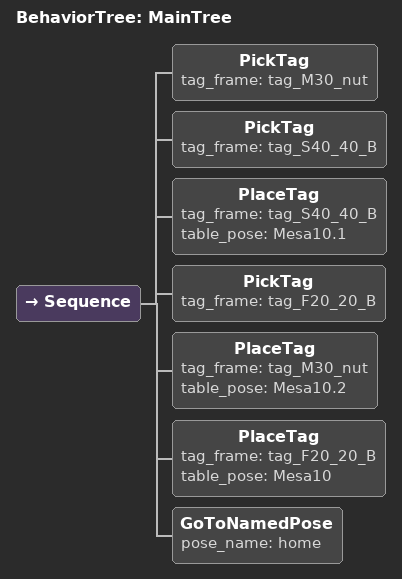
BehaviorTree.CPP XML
<root BTCPP_format="4">

  <BehaviorTree ID="MainTree">

    <Sequence>

      <PickTag
        tag_frame="tag_M30_nut"/>

      <PickTag
        tag_frame="tag_S40_40_B"/>

      <PlaceTag
        tag_frame="tag_S40_40_B"
        table_pose="Mesa10.1"/>

      <PickTag
        tag_frame="tag_F20_20_B"/>

      <PlaceTag
        tag_frame="tag_M30_nut"
        table_pose="Mesa10.2"/>

      <PlaceTag
        tag_frame="tag_F20_20_B"
        table_pose="Mesa10"/>

      <GoToNamedPose
        pose_name="home"/>

    </Sequence>

  </BehaviorTree>

</root>
